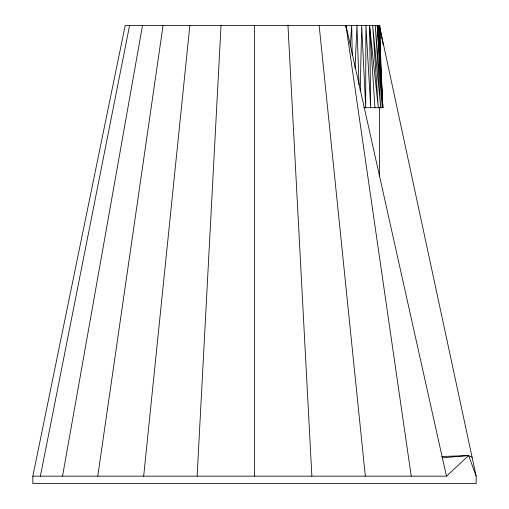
<?xml version="1.0" encoding="UTF-8"?>
<svg xmlns="http://www.w3.org/2000/svg" width="509" height="509" viewBox="0 0 509 509"><rect width="100%" height="100%" fill="white"/><g stroke="black" fill="none" stroke-linecap="round" stroke-linejoin="round"><path stroke-width="0.76" d="M379.676 37.316L379.72 25.45L125.195 25.45L32.837 476.163L32.837 483.55L476.163 483.55L476.163 476.163L379.396 25.45L383.258 44.945M360.219 91.105L361.683 25.45L365.691 107.711L365.895 25.45L370.73 107.711L369.559 25.45L378.276 107.711L372.677 25.45L380.732 107.711L375.228 25.45L382.291 107.711L377.214 25.45L382.94 107.711L363.833 107.711M355.027 68.161L356.943 25.45L359.042 84.774M197.129 476.163L221.033 25.45M350.249 46.014L351.687 25.45L352.26 55.506M143.672 476.163L189.851 25.45M97.76 476.163L163.071 25.45M62.537 476.163L142.52 25.45M40.389 476.163L129.604 25.45M32.837 476.163L446.463 476.163L468.611 455.574L472.117 457.33M442.372 457.801L468.611 455.574L476.163 476.163M441.723 456.503L468.611 455.574M345.929 27.823L345.929 25.45L446.463 476.163M345.929 25.45L411.24 476.163M319.149 25.45L365.328 476.163M369.559 25.45L374.936 107.711M382.94 107.711L378.632 25.45L379.873 50.76M287.967 25.45L311.871 476.163M379.949 52.344L380.376 61.042M380.497 63.415L380.84 70.535M380.999 73.703L381.349 80.823M381.502 83.985L381.814 90.309M382.011 94.267L382.278 99.802M382.514 104.549L382.666 107.711L382.514 103.76M382.361 99.802L379.466 25.45L379.778 38.105M379.969 46.014L380.108 51.555M379.72 25.45L380.28 51.555M380.484 61.042L380.567 64.999M379.396 107.711L379.396 176.044M254.5 25.45L254.5 476.163"/></g></svg>
